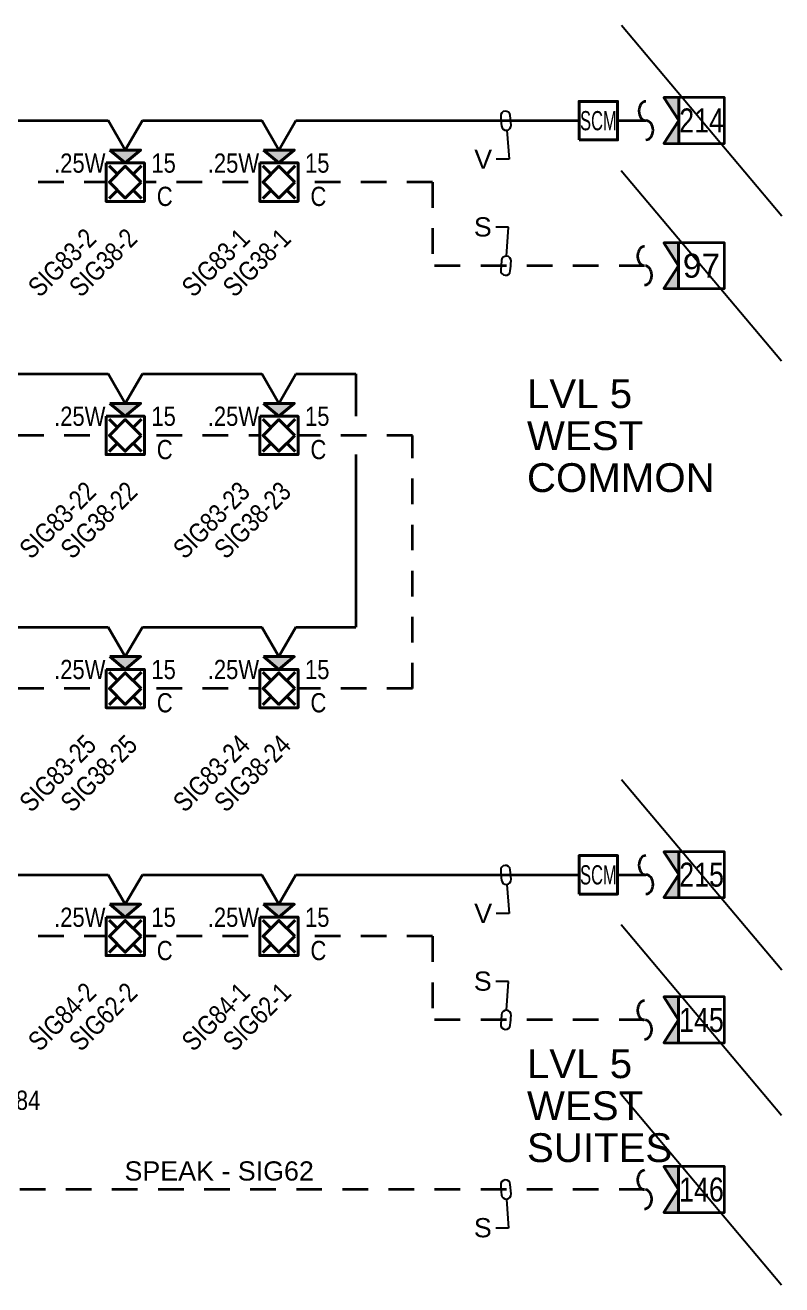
# Model space of a CAD drawing. Header units: inches. Extents: x 84 to 207, y -12 to 77.
# Drawn here: x 126.91 to 130.6, y 31.21 to 37.36 of the extents above; entities that cross this region are included whole.
import ezdxf
from ezdxf import colors
from ezdxf.entities.mleader import LeaderData, LeaderLine
from ezdxf.enums import TextEntityAlignment as Align
from ezdxf.math import Vec2, Vec3

# ---------------------------------------------------------------- set-up
doc = ezdxf.new("R2010")
doc.units = ezdxf.units.IN
doc.header["$MEASUREMENT"] = 0
doc.set_wipeout_variables(frame=1)
doc.linetypes.add('HIDDEN2', pattern=[0.1875, 0.125, -0.0625])
for name, color, linetype, lineweight in [('F-ALRM-DTCT', 23, 'Continuous', 40), ('F-ALRM-INDC', 83, 'Continuous', 40), ('F-ALRM-WIRE', 6, 'Continuous', 35), ('F-ALRM-WIRE-INDC', 3, 'Continuous', 35), ('F-ALRM-WIRE-SPKR', 221, 'HIDDEN2', 35), ('F-ANNO-DTCT', 151, 'Continuous', 25), ('F-ANNO-DTCT-ADDR', 143, 'Continuous', 25), ('F-ANNO-DTCT-DESC', 150, 'Continuous', 25), ('F-ANNO-DTCT-NOTE', 140, 'Continuous', 25), ('F-ANNO-INDC', 3, 'Continuous', 25), ('F-ANNO-INDC-ADDR', 91, 'Continuous', 25), ('F-ANNO-INDC-CAND', 120, 'Continuous', 25), ('F-ANNO-INDC-DESC', 111, 'Continuous', 25), ('F-ANNO-INDC-NOTE', 110, 'Continuous', 25), ('F-ANNO-KEYN', 7, 'Continuous', 25), ('F-ANNO-SPKR-ADDR', 210, 'Continuous', 25), ('F-ANNO-SPKR-WATT', 220, 'Continuous', 25), ('F-ANNO-TEXT', 7, 'Continuous', 25), ('F-ANNO-WIPE', 7, 'Continuous', 0)]:
    doc.layers.add(name, color=color, linetype=linetype, lineweight=lineweight)
doc.styles.add('Annotative', font='arial.ttf')
doc.styles.add('Body', font='', dxfattribs={"height": 0.09375})
doc.styles.add('MtXpl_Arial_Narrow', font='arial.ttf')
doc.styles.get("Standard").update_dxf_attribs({"font": 'arial.ttf'})
doc.styles.get('Body').set_extended_font_data('Arial Narrow')

# ---------------------------------------------------------------- blocks, each defined once
blk = doc.blocks.new('*U22')
at = {"color": 0, "linetype": 'ByBlock', "lineweight": -2, "style": 'Body', "flags": 9}
for tag, p in [('CONNFROM_SPEAK', (0, -0.1336)), ('WIREDROP', (0, -0.1449))]:
    blk.add_attdef(tag, text='', height=0.00938, dxfattribs=at).set_placement(p, align=Align.MIDDLE_CENTER)
at = {"layer": 'F-ANNO-INDC', "style": 'Body', "flags": 8}
for tag, p in [('WG', (-0.1927, 0.229)), ('WP', (0.1927, 0.229))]:
    blk.add_attdef(tag, text='', height=0.0938, dxfattribs=at).set_placement(p, align=Align.MIDDLE_CENTER)
at = {"layer": 'F-ANNO-INDC-ADDR', "style": 'Body', "flags": 8}
blk.add_attdef('NACTAG', text='', height=0.0938, rotation=45, dxfattribs=at).set_placement((-0.2007, -0.2176), align=Align.TOP_RIGHT)
at = {"layer": 'F-ANNO-INDC-DESC', "lineweight": 30, "flags": 51}
blk.add_attdef('DESCRIPTION', text='', height=0.0938, rotation=45, dxfattribs=at).set_placement((0.2007, -0.2176), align=Align.TOP_RIGHT)
at = {"layer": 'F-ANNO-INDC-NOTE', "lineweight": 30, "flags": 104}
blk.add_attdef('NOTES', text='', height=0.0938, dxfattribs=at).set_placement((-0.1927, -0.0693), align=Align.MIDDLE_RIGHT)
at = {"layer": 'F-ANNO-SPKR-ADDR', "style": 'Body', "flags": 8}
blk.add_attdef('SPEAKTAG', text='', height=0.0938, rotation=45, dxfattribs=at).set_placement((0, -0.2176), align=Align.TOP_RIGHT)
at = {"linetype": 'ByBlock', "ltscale": 0.5}
blk.add_wipeout([(-0.0938, 0.0937), (0.0937, 0.0937), (0.0937, -0.0938), (-0.0938, -0.0938)], dxfattribs=at).dxf.layer = 'F-ANNO-WIPE'
at = {"color": 0, "linetype": 'ByBlock', "lineweight": -2, "ltscale": 0.5}
for p, q in [((-0.0387, -0.0387), (-0.0793, -0.0793)), ((0.0793, -0.0793), (0.0387, -0.0387))]:
    blk.add_line(p, q, dxfattribs=at)
at = {"color": 0, "linetype": 'ByBlock', "lineweight": -2, "style": 'Body', "flags": 9}
blk.add_attdef('WIRE', (-0.0007, 0), '', height=0.00938, dxfattribs=at)
for tag, p in [('CONNFROM_NAC', (0, -0.121)), ('ELEVATION', (0, -0.1084)), ('PID', (0, -0.0962))]:
    blk.add_attdef(tag, text='', height=0.00938, dxfattribs=at).set_placement(p, align=Align.MIDDLE_CENTER)
at = {"layer": 'F-ANNO-INDC', "style": 'Body', "flags": 8}
blk.add_attdef('CEIL', text='', height=0.0938, dxfattribs=at).set_placement((0.1927, -0.0693), align=Align.MIDDLE_CENTER)
at = {"layer": 'F-ANNO-INDC-CAND', "style": 'Body', "flags": 8}
blk.add_attdef('CD', text='', height=0.0938, dxfattribs=at).set_placement((0.1871, 0.0933), align=Align.MIDDLE_CENTER)
at = {"layer": 'F-ANNO-INDC-NOTE', "style": 'Body'}
blk.add_attdef('NOTE', text='', height=0.0938, dxfattribs=at).set_placement((-0.1927, -0.0693), align=Align.MIDDLE_CENTER)
at = {"linetype": 'ByBlock'}
blk.add_wipeout([(-0.075, 0.1562), (0, 0.0937), (0.075, 0.1562)], dxfattribs=at).dxf.layer = 'F-ANNO-WIPE'
h = blk.add_hatch(color=0)
h.dxf.hatch_style = 1
h.paths.add_polyline_path([(0.075, 0.1562), (-0.075, 0.1562), (0, 0.0937)])
at = {"color": 0, "linetype": 'ByBlock', "lineweight": -2, "ltscale": 0.5}
for p, q in [((-0.0387, 0.0387), (-0.0793, 0.0793)), ((0.0793, 0.0793), (0.0387, 0.0387))]:
    blk.add_line(p, q, dxfattribs=at)
at = {"color": 0, "linetype": 'ByBlock', "lineweight": -2}
blk.add_lwpolyline([(-0.075, 0.1562), (0, 0.0937), (0.075, 0.1562)], close=True, dxfattribs=at)
at = {"color": 0, "linetype": 'ByBlock', "lineweight": -2, "ltscale": 0.5}
for points in [[(-0.0938, 0.0937), (0.0937, 0.0937), (0.0937, -0.0938), (-0.0938, -0.0938)], [(0.0774, 0), (0, 0.0774), (-0.0774, 0), (0, -0.0774)]]:
    blk.add_lwpolyline(points, close=True, dxfattribs=at)
at = {"layer": 'F-ANNO-SPKR-WATT', "linetype": 'Continuous', "style": 'Body', "flags": 8}
blk.add_attdef('WATT', text='', height=0.0938, dxfattribs=at).set_placement((-0.2221, 0.0933), align=Align.MIDDLE_CENTER)
blk = doc.blocks.new('*U120')
at = {"color": 0, "linetype": 'ByBlock', "lineweight": -2}
for points in [[(0, 0.1557), (-0.0833, 0.3)], [(0, 0.1557), (0.0833, 0.3)], [(0.0833, 0.3), (1.7917, 0.3)]]:
    blk.add_lwpolyline(points, dxfattribs=at)
blk = doc.blocks.new('TML-LEFT')
at = {"layer": 'F-ALRM-WIRE'}
h = blk.add_hatch(color=256, dxfattribs=at)
h.dxf.hatch_style = 1
h.paths.add_polyline_path([(0.0717, 0.1119), (0, 0.1119), (0.0717, 0), (0, -0.1119), (0.0717, -0.1119)])
for points in [[(0.0717, 0.1119), (0, 0.1119), (0.0717, 0), (0, -0.1119), (0.0717, -0.1119)], [(0.0717, -0.1119), (0.2956, -0.1119), (0.2956, 0.1119), (0.0717, 0.1119)]]:
    blk.add_lwpolyline(points, close=True, dxfattribs=at)
at = {"style": 'Annotative'}
blk.add_attdef('#', text='', height=0.1172, dxfattribs=at).set_placement((0.1837, 0), align=Align.MIDDLE_CENTER)
blk = doc.blocks.new('*U86')
at = {"color": 0}
for centre, major_axis in [((-0.046875, 0), (-0.046875, 0)), ((0.046875, 0), (0.046875, 0))]:
    blk.add_ellipse(centre, major_axis=major_axis, ratio=0.7409255, start_param=0, end_param=3.14159265, dxfattribs=at)
blk = doc.blocks.new('*U85')
at = {"color": 0}
for centre, major_axis in [((-0.046875, 0), (-0.046875, 0)), ((0.046875, 0), (0.046875, 0))]:
    blk.add_ellipse(centre, major_axis=major_axis, ratio=0.7409255, start_param=0, end_param=3.14159265, dxfattribs=at)
blk = doc.blocks.new('WireTagLoop')
at = {"color": 0, "linetype": 'ByBlock', "lineweight": -2}
blk.add_lwpolyline([(-0.5, 0.5, 0.999484), (-0.5, -0.5), (0.5, -0.5, 0.999484), (0.5, 0.5, 0.000258)], format="xyb", close=True, dxfattribs=at)
blk = doc.blocks.new('*U70')
at = {"color": 0, "linetype": 'ByBlock', "lineweight": -2, "style": 'Body', "flags": 9}
for tag, p in [('POINTTYPE', (-0.0369, -0.0525)), ('ELEVATION', (-0.0369, -0.0669)), ('WIREDROP', (-0.0369, -0.0787))]:
    blk.add_attdef(tag, p, '', height=0.00937, dxfattribs=at)
at = {"layer": 'F-ANNO-DTCT-ADDR', "style": 'Body', "flags": 8}
blk.add_attdef('ADDRESS', text='', height=0.0938, dxfattribs=at).set_placement((0, -0.1239), align=Align.TOP_RIGHT)
at = {"layer": 'F-ANNO-DTCT-DESC', "lineweight": 30, "flags": 104}
blk.add_attdef('DESCRIPTION', text='', height=0.0938, dxfattribs=at).set_placement((0.1491, -0.1239), align=Align.TOP_RIGHT)
at = {"layer": 'F-ANNO-DTCT-NOTE', "lineweight": 25, "flags": 104}
blk.add_attdef('NOTES', text='', height=0.0938, dxfattribs=at).set_placement((-0.1509, 0.1641), align=Align.TOP_RIGHT)
at = {"layer": 'F-ANNO-DTCT-NOTE', "lineweight": 25, "style": 'Body'}
blk.add_attdef('NOTE', text='', height=0.0938, dxfattribs=at).set_placement((-0.1509, 0.1641), align=Align.TOP_RIGHT)
at = {"linetype": 'ByBlock', "lineweight": -2, "ltscale": 0.5}
blk.add_wipeout([(-0.0938, 0), (0.0938, 0), (0.0938, 0.1875), (-0.0938, 0.1875)], dxfattribs=at).dxf.layer = 'F-ANNO-WIPE'
at = {"color": 0, "linetype": 'ByBlock', "lineweight": -2, "ltscale": 0.5}
blk.add_lwpolyline([(-0.0938, 0), (0.0938, 0), (0.0938, 0.1875), (-0.0938, 0.1875)], close=True, dxfattribs=at)
at = {"color": 0, "linetype": 'ByBlock', "lineweight": -2, "style": 'Body', "flags": 8}
blk.add_attdef('DEVICE_TYPE', text='', height=0.0938, dxfattribs=at).set_placement((0, 0.0938), align=Align.MIDDLE)
at = {"color": 0, "linetype": 'ByBlock', "lineweight": -2, "style": 'Body'}
for tag, p, flags in [('WIRE', (0, 0.0938), 11), ('RISER', (0, 0.0938), 11), ('DEVTYPE', (-0.0369, -0.0386), 9)]:
    blk.add_attdef(tag, p, '', height=0.00937, dxfattribs=dict(at, flags=flags))
at = {"layer": 'F-ANNO-DTCT', "lineweight": 25, "style": 'Body', "flags": 8}
blk.add_attdef('WP', text='', height=0.0938, dxfattribs=at).set_placement((0.1886, 0.1733), align=Align.MIDDLE)
blk.add_attdef('WG', text='', height=0.0938, dxfattribs=at).set_placement((-0.1873, 0.0485), align=Align.MIDDLE_CENTER)
blk = doc.blocks.new('*U64')
at = {"color": 0, "linetype": 'ByBlock', "lineweight": -2}
for points in [[(0, 0.1557), (-0.0833, 0.3)], [(0, 0.1557), (0.0833, 0.3)], [(0.0833, 0.3), (0.6667, 0.3)]]:
    blk.add_lwpolyline(points, dxfattribs=at)
blk = doc.blocks.new('*U72')
at = {"color": 0, "linetype": 'ByBlock', "lineweight": -2}
for points in [[(0, 0.1557), (-0.0833, 0.3)], [(0, 0.1557), (0.0833, 0.3)], [(0.0833, 0.3), (0.375, 0.3)]]:
    blk.add_lwpolyline(points, dxfattribs=at)
blk = doc.blocks.new('*U122')
at = {"color": 0, "linetype": 'ByBlock', "lineweight": -2}
blk.add_lwpolyline([(0, 0), (0.0242, 0), (0.0389, 0.0502), (0.0724, -0.0502), (0.1059, 0.0502), (0.1393, -0.0502), (0.1728, 0.0502), (0.2063, -0.0502), (0.2212, 0), (0.244, 0)], dxfattribs=at)
at = {"layer": 'F-ANNO-DTCT-NOTE', "lineweight": -3, "style": 'Body'}
blk.add_text('10K', height=0.09375, dxfattribs=at).set_placement((0.2813, 0), align=Align.MIDDLE_LEFT)
blk.add_attdef('CIRCUIT', text='', height=0.0938, dxfattribs=at).set_placement((0.2813, 0.1353), align=Align.MIDDLE_LEFT)

msp = doc.modelspace()

# ---------------------------------------------------------------- linework, layer by layer
at = {"layer": 'Defpoints', "color": 1}
for p, q in [((129.8164, 36.6504), (130.5993, 35.7203)), ((129.8164, 32.9689), (130.5993, 32.0388)), ((129.8164, 32.1409), (130.5993, 31.2108))]:
    msp.add_line(p, q, dxfattribs=at)
at = {"layer": 'F-ALRM-WIRE-INDC'}
for p, q in [((128.5204, 35.6576), (128.5204, 35.4509)), ((128.5204, 35.2634), (128.5204, 34.4217))]:
    msp.add_line(p, q, dxfattribs=at)
at = {"layer": 'F-ALRM-WIRE-SPKR'}
msp.add_line((128.7978, 34.1212), (128.7978, 35.3571), dxfattribs=at)
for points in [[(128.8954, 36.5931), (119.6141, 36.5931)], [(128.8954, 36.5931), (128.8954, 36.1853)], [(129.9305, 36.1853), (128.8954, 36.1853)], [(128.7978, 35.3571), (119.2429, 35.3571)], [(128.7978, 34.1212), (125.4743, 34.1212)], [(128.8954, 32.9118), (119.6141, 32.9118)], [(128.8954, 32.9118), (128.8954, 32.5038)], [(129.9305, 32.5038), (128.8954, 32.5038)], [(129.9305, 31.6758), (119.2429, 31.6758)]]:
    msp.add_lwpolyline(points, dxfattribs=at)

# ---------------------------------------------------------------- block references
at = {"layer": 'F-ALRM-WIRE-INDC', "rotation": 90}
for p in [(129.937, 36.8936), (129.937, 33.2123)]:
    msp.add_blockref('*U85', p, dxfattribs=at)
at = {"layer": 'F-ALRM-WIRE-INDC'}
msp.add_blockref('*U122', (126.0724, 31.9763), dxfattribs=at).add_auto_attribs({'CIRCUIT': 'NAC - SIG84'})
at = {"layer": 'F-ALRM-WIRE-SPKR', "rotation": 90}
for p in [(129.9305, 36.1853), (129.9305, 32.5038), (129.9305, 31.6758)]:
    msp.add_blockref('*U86', p, dxfattribs=at)
at = {"layer": 'F-ANNO-KEYN'}
ref = msp.add_blockref('TML-LEFT', (130.025, 36.8943), dxfattribs=at)
ref.add_attrib('#', '214', dxfattribs={"layer": '0', "height": 0.1172, "style": 'Annotative', "width": 0.8}).set_placement((130.2086, 36.8943), align=Align.MIDDLE_CENTER)
msp.add_blockref('TML-LEFT', (130.0242, 36.1853), dxfattribs=at).add_auto_attribs({'#': '97'})
ref = msp.add_blockref('TML-LEFT', (130.025, 33.2129), dxfattribs=at)
ref.add_attrib('#', '215', dxfattribs={"layer": '0', "height": 0.1172, "style": 'Annotative', "width": 0.8}).set_placement((130.2086, 33.2129), align=Align.MIDDLE_CENTER)
ref = msp.add_blockref('TML-LEFT', (130.0242, 32.5038), dxfattribs=at)
ref.add_attrib('#', '145', dxfattribs={"layer": '0', "height": 0.1172, "style": 'Annotative', "width": 0.8}).set_placement((130.2079, 32.5038), align=Align.MIDDLE_CENTER)
ref = msp.add_blockref('TML-LEFT', (130.0242, 31.6758), dxfattribs=at)
ref.add_attrib('#', '146', dxfattribs={"layer": '0', "height": 0.1172, "style": 'Annotative', "width": 0.8}).set_placement((130.2079, 31.6758), align=Align.MIDDLE_CENTER)

# ---------------------------------------------------------------- texts
at = {"layer": 'F-ALRM-INDC', "style": 'MtXpl_Arial_Narrow'}
msp.add_text('SPEAK - SIG62', height=0.09375, dxfattribs=at).set_placement((127.3916, 31.7196))
at = {"layer": 'F-ANNO-TEXT', "color": 8, "true_color": 0x808080, "style": 'MtXpl_Arial_Narrow'}
for s, p in [('LVL 5', (129.356, 35.4902)), ('WEST', (129.356, 35.2854)), ('COMMON', (129.356, 35.0806)), ('LVL 5', (129.356, 32.2196)), ('WEST', (129.356, 32.0148)), ('SUITES', (129.356, 31.81))]:
    msp.add_text(s, height=0.14062, dxfattribs=at).set_placement(p)

# ---------------------------------------------------------------- leaders
at = {"layer": 'F-ALRM-WIRE-INDC'}
ml = msp.add_multileader_mtext('Standard', dxfattribs=at)
ml.set_content('V', color=256, style='MtXpl_Arial_Narrow')
ml.set_leader_properties(color=256, linetype='Continuous')
ml.set_arrow_properties(name='WireTagLoop')
ml.build(insert=Vec2(0, 0))
ml.multileader.update_dxf_attribs({"text_left_attachment_type": 2, "text_right_attachment_type": 2, "text_bottom_attachment_type": 2, "dogleg_length": 0.0625, "arrow_head_size": 0.0469})
ctx = ml.context
ctx.base_point, ctx.char_height, ctx.arrow_head_size, ctx.landing_gap_size, ctx.plane_origin = Vec3(129.0803, 36.7052), 0.0938, 0.0469, 0.02, Vec3(87.1377, 39.1862)
ctx.left_attachment, ctx.right_attachment, ctx.top_attachment, ctx.text_align_type = 2, 2, 2, 2
notes = []
notes.append((ctx, [(0, (1, 1, 0), (129.2686, 36.7052), (-1, 0), 0.0625, [(0, [(129.2532, 36.8931)], 0, [])])]))
ctx.mtext.insert, ctx.mtext.alignment, ctx.mtext.flow_direction = Vec3(129.1861, 36.7521), 3, 5
ml = msp.add_multileader_mtext('Standard', dxfattribs=at)
ml.set_content('V', color=256, style='MtXpl_Arial_Narrow')
ml.set_leader_properties(color=256, linetype='Continuous')
ml.set_arrow_properties(name='WireTagLoop')
ml.build(insert=Vec2(0, 0))
ml.multileader.update_dxf_attribs({"text_left_attachment_type": 2, "text_right_attachment_type": 2, "text_bottom_attachment_type": 2, "dogleg_length": 0.0625, "arrow_head_size": 0.0469})
ctx = ml.context
ctx.base_point, ctx.char_height, ctx.arrow_head_size, ctx.landing_gap_size, ctx.plane_origin = Vec3(129.0803, 33.0237), 0.0938, 0.0469, 0.02, Vec3(87.1377, 35.5047)
ctx.left_attachment, ctx.right_attachment, ctx.top_attachment, ctx.text_align_type = 2, 2, 2, 2
notes.append((ctx, [(0, (1, 1, 0), (129.2686, 33.0237), (-1, 0), 0.0625, [(0, [(129.2532, 33.2115)], 0, [])])]))
ctx.mtext.insert, ctx.mtext.alignment, ctx.mtext.flow_direction = Vec3(129.1861, 33.0706), 3, 5
at = {"layer": 'F-ALRM-WIRE-SPKR'}
ml = msp.add_multileader_mtext('Standard', dxfattribs=at)
ml.set_content('S', color=256, style='MtXpl_Arial_Narrow')
ml.set_leader_properties(color=256, linetype='Continuous')
ml.set_arrow_properties(name='WireTagLoop')
ml.build(insert=Vec2(0, 0))
ml.multileader.update_dxf_attribs({"text_left_attachment_type": 2, "text_right_attachment_type": 2, "text_bottom_attachment_type": 2, "dogleg_length": 0.0625, "arrow_head_size": 0.0469})
ctx = ml.context
ctx.base_point, ctx.char_height, ctx.arrow_head_size, ctx.landing_gap_size, ctx.plane_origin = Vec3(129.0895, 36.3732), 0.0938, 0.0469, 0.02, Vec3(87.1377, 49.691)
ctx.left_attachment, ctx.right_attachment, ctx.top_attachment, ctx.text_align_type = 2, 2, 2, 2
notes.append((ctx, [(0, (1, 1, 0), (129.2666, 36.3732), (-1, 0), 0.0625, [(0, [(129.2532, 36.1853)], 0, [])])]))
ctx.mtext.insert, ctx.mtext.alignment, ctx.mtext.flow_direction = Vec3(129.1841, 36.4217), 3, 5
ml = msp.add_multileader_mtext('Standard', dxfattribs=at)
ml.set_content('S', color=256, style='MtXpl_Arial_Narrow')
ml.set_leader_properties(color=256, linetype='Continuous')
ml.set_arrow_properties(name='WireTagLoop')
ml.build(insert=Vec2(0, 0))
ml.multileader.update_dxf_attribs({"text_left_attachment_type": 2, "text_right_attachment_type": 2, "text_bottom_attachment_type": 2, "dogleg_length": 0.0625, "arrow_head_size": 0.0469})
ctx = ml.context
ctx.base_point, ctx.char_height, ctx.arrow_head_size, ctx.landing_gap_size, ctx.plane_origin = Vec3(129.0895, 32.6917), 0.0938, 0.0469, 0.02, Vec3(87.1377, 46.0094)
ctx.left_attachment, ctx.right_attachment, ctx.top_attachment, ctx.text_align_type = 2, 2, 2, 2
notes.append((ctx, [(0, (1, 1, 0), (129.2666, 32.6917), (-1, 0), 0.0625, [(0, [(129.2532, 32.5038)], 0, [])])]))
ctx.mtext.insert, ctx.mtext.alignment, ctx.mtext.flow_direction = Vec3(129.1841, 32.7401), 3, 5
ml = msp.add_multileader_mtext('Standard', dxfattribs=at)
ml.set_content('S', color=256, style='MtXpl_Arial_Narrow')
ml.set_leader_properties(color=256, linetype='Continuous')
ml.set_arrow_properties(name='WireTagLoop')
ml.build(insert=Vec2(0, 0))
ml.multileader.update_dxf_attribs({"text_left_attachment_type": 2, "text_right_attachment_type": 2, "text_bottom_attachment_type": 2, "dogleg_length": 0.0625, "arrow_head_size": 0.0469})
ctx = ml.context
ctx.base_point, ctx.char_height, ctx.arrow_head_size, ctx.landing_gap_size, ctx.plane_origin = Vec3(129.0895, 31.4879), 0.0938, 0.0469, 0.02, Vec3(87.1377, 33.9689)
ctx.left_attachment, ctx.right_attachment, ctx.top_attachment, ctx.text_align_type = 2, 2, 2, 2
notes.append((ctx, [(0, (1, 1, 0), (129.2666, 31.4879), (-1, 0), 0.0625, [(0, [(129.2532, 31.6758)], 0, [])])]))
ctx.mtext.insert, ctx.mtext.alignment, ctx.mtext.flow_direction = Vec3(129.1841, 31.5364), 3, 5
for ctx, leaders in notes:
    for number, flags, end, landing, length, lines in leaders:
        leader = LeaderData()
        leader.index, (leader.has_last_leader_line, leader.has_dogleg_vector, leader.attachment_direction) = number, flags
        leader.last_leader_point, leader.dogleg_vector, leader.dogleg_length = Vec3(end), Vec3(landing), length
        for number, points, colour, breaks in lines:
            line = LeaderLine()
            line.index, line.vertices, line.color, line.breaks = number, Vec3.list(points), colors.encode_raw_color(colour), breaks
            leader.lines.append(line)
        ctx.leaders.append(leader)

# ---------------------------------------------------------------- next in the draw order: block references
at = {"layer": 'F-ALRM-INDC'}
ref = msp.add_blockref('*U22', (127.3954, 36.5931), dxfattribs=at)
ref.add_attrib('CEIL', 'C', dxfattribs={"layer": 'F-ANNO-INDC', "height": 0.0938, "style": 'Body'}).set_placement((127.588, 36.5238), align=Align.MIDDLE_CENTER)
ref.add_attrib('NACTAG', 'SIG83-2', dxfattribs={"layer": 'F-ANNO-INDC-ADDR', "height": 0.09375, "rotation": 45, "style": 'Body'}).set_placement((127.1947, 36.3754), align=Align.TOP_RIGHT)
ref.add_attrib('CD', '15', dxfattribs={"layer": 'F-ANNO-INDC-CAND', "height": 0.09375, "style": 'Body'}).set_placement((127.5824, 36.6863), align=Align.MIDDLE_CENTER)
ref.add_attrib('SPEAKTAG', 'SIG38-2', dxfattribs={"layer": 'F-ANNO-SPKR-ADDR', "height": 0.09375, "rotation": 45, "style": 'Body'}).set_placement((127.3954, 36.3754), align=Align.TOP_RIGHT)
ref.add_attrib('WATT', '.25W', dxfattribs={"layer": 'F-ANNO-SPKR-WATT', "linetype": 'Continuous', "height": 0.09375, "style": 'Body'}).set_placement((127.1733, 36.6863), align=Align.MIDDLE_CENTER)
ref = msp.add_blockref('*U22', (128.1454, 36.5931), dxfattribs=at)
ref.add_attrib('CEIL', 'C', dxfattribs={"layer": 'F-ANNO-INDC', "height": 0.0938, "style": 'Body'}).set_placement((128.338, 36.5238), align=Align.MIDDLE_CENTER)
ref.add_attrib('NACTAG', 'SIG83-1', dxfattribs={"layer": 'F-ANNO-INDC-ADDR', "height": 0.09375, "rotation": 45, "style": 'Body'}).set_placement((127.9447, 36.3754), align=Align.TOP_RIGHT)
ref.add_attrib('CD', '15', dxfattribs={"layer": 'F-ANNO-INDC-CAND', "height": 0.09375, "style": 'Body'}).set_placement((128.3324, 36.6863), align=Align.MIDDLE_CENTER)
ref.add_attrib('SPEAKTAG', 'SIG38-1', dxfattribs={"layer": 'F-ANNO-SPKR-ADDR', "height": 0.09375, "rotation": 45, "style": 'Body'}).set_placement((128.1454, 36.3754), align=Align.TOP_RIGHT)
ref.add_attrib('WATT', '.25W', dxfattribs={"layer": 'F-ANNO-SPKR-WATT', "linetype": 'Continuous', "height": 0.09375, "style": 'Body'}).set_placement((127.9233, 36.6863), align=Align.MIDDLE_CENTER)
ref = msp.add_blockref('*U22', (127.3954, 35.3571), dxfattribs=at)
ref.add_attrib('CEIL', 'C', dxfattribs={"layer": 'F-ANNO-INDC', "height": 0.0938, "style": 'Body'}).set_placement((127.588, 35.2878), align=Align.MIDDLE_CENTER)
ref.add_attrib('NACTAG', 'SIG83-22', dxfattribs={"layer": 'F-ANNO-INDC-ADDR', "height": 0.09375, "rotation": 45, "style": 'Body'}).set_placement((127.1947, 35.1395), align=Align.TOP_RIGHT)
ref.add_attrib('CD', '15', dxfattribs={"layer": 'F-ANNO-INDC-CAND', "height": 0.09375, "style": 'Body'}).set_placement((127.5824, 35.4504), align=Align.MIDDLE_CENTER)
ref.add_attrib('SPEAKTAG', 'SIG38-22', dxfattribs={"layer": 'F-ANNO-SPKR-ADDR', "height": 0.09375, "rotation": 45, "style": 'Body'}).set_placement((127.3954, 35.1395), align=Align.TOP_RIGHT)
ref.add_attrib('WATT', '.25W', dxfattribs={"layer": 'F-ANNO-SPKR-WATT', "linetype": 'Continuous', "height": 0.09375, "style": 'Body'}).set_placement((127.1733, 35.4504), align=Align.MIDDLE_CENTER)
ref = msp.add_blockref('*U22', (128.1454, 34.1212), dxfattribs=at)
ref.add_attrib('CEIL', 'C', dxfattribs={"layer": 'F-ANNO-INDC', "height": 0.0938, "style": 'Body'}).set_placement((128.338, 34.0519), align=Align.MIDDLE_CENTER)
ref.add_attrib('NACTAG', 'SIG83-24', dxfattribs={"layer": 'F-ANNO-INDC-ADDR', "height": 0.09375, "rotation": 45, "style": 'Body'}).set_placement((127.9447, 33.9035), align=Align.TOP_RIGHT)
ref.add_attrib('CD', '15', dxfattribs={"layer": 'F-ANNO-INDC-CAND', "height": 0.09375, "style": 'Body'}).set_placement((128.3324, 34.2144), align=Align.MIDDLE_CENTER)
ref.add_attrib('SPEAKTAG', 'SIG38-24', dxfattribs={"layer": 'F-ANNO-SPKR-ADDR', "height": 0.09375, "rotation": 45, "style": 'Body'}).set_placement((128.1454, 33.9035), align=Align.TOP_RIGHT)
ref.add_attrib('WATT', '.25W', dxfattribs={"layer": 'F-ANNO-SPKR-WATT', "linetype": 'Continuous', "height": 0.09375, "style": 'Body'}).set_placement((127.9233, 34.2144), align=Align.MIDDLE_CENTER)
ref = msp.add_blockref('*U22', (127.3954, 32.9118), dxfattribs=at)
ref.add_attrib('CEIL', 'C', dxfattribs={"layer": 'F-ANNO-INDC', "height": 0.0938, "style": 'Body'}).set_placement((127.588, 32.8425), align=Align.MIDDLE_CENTER)
ref.add_attrib('NACTAG', 'SIG84-2', dxfattribs={"layer": 'F-ANNO-INDC-ADDR', "height": 0.09375, "rotation": 45, "style": 'Body'}).set_placement((127.1947, 32.6941), align=Align.TOP_RIGHT)
ref.add_attrib('CD', '15', dxfattribs={"layer": 'F-ANNO-INDC-CAND', "height": 0.09375, "style": 'Body'}).set_placement((127.5824, 33.005), align=Align.MIDDLE_CENTER)
ref.add_attrib('SPEAKTAG', 'SIG62-2', dxfattribs={"layer": 'F-ANNO-SPKR-ADDR', "height": 0.09375, "rotation": 45, "style": 'Body'}).set_placement((127.3954, 32.6941), align=Align.TOP_RIGHT)
ref.add_attrib('WATT', '.25W', dxfattribs={"layer": 'F-ANNO-SPKR-WATT', "linetype": 'Continuous', "height": 0.09375, "style": 'Body'}).set_placement((127.1733, 33.005), align=Align.MIDDLE_CENTER)
ref = msp.add_blockref('*U22', (128.1454, 32.9118), dxfattribs=at)
ref.add_attrib('CEIL', 'C', dxfattribs={"layer": 'F-ANNO-INDC', "height": 0.0938, "style": 'Body'}).set_placement((128.338, 32.8425), align=Align.MIDDLE_CENTER)
ref.add_attrib('NACTAG', 'SIG84-1', dxfattribs={"layer": 'F-ANNO-INDC-ADDR', "height": 0.09375, "rotation": 45, "style": 'Body'}).set_placement((127.9447, 32.6941), align=Align.TOP_RIGHT)
ref.add_attrib('CD', '15', dxfattribs={"layer": 'F-ANNO-INDC-CAND', "height": 0.09375, "style": 'Body'}).set_placement((128.3324, 33.005), align=Align.MIDDLE_CENTER)
ref.add_attrib('SPEAKTAG', 'SIG62-1', dxfattribs={"layer": 'F-ANNO-SPKR-ADDR', "height": 0.09375, "rotation": 45, "style": 'Body'}).set_placement((128.1454, 32.6941), align=Align.TOP_RIGHT)
ref.add_attrib('WATT', '.25W', dxfattribs={"layer": 'F-ANNO-SPKR-WATT', "linetype": 'Continuous', "height": 0.09375, "style": 'Body'}).set_placement((127.9233, 33.005), align=Align.MIDDLE_CENTER)

# ---------------------------------------------------------------- next in the draw order: block references
ref = msp.add_blockref('*U22', (128.1454, 35.3571), dxfattribs=at)
ref.add_attrib('CEIL', 'C', dxfattribs={"layer": 'F-ANNO-INDC', "height": 0.0938, "style": 'Body'}).set_placement((128.338, 35.2878), align=Align.MIDDLE_CENTER)
ref.add_attrib('NACTAG', 'SIG83-23', dxfattribs={"layer": 'F-ANNO-INDC-ADDR', "height": 0.09375, "rotation": 45, "style": 'Body'}).set_placement((127.9447, 35.1395), align=Align.TOP_RIGHT)
ref.add_attrib('CD', '15', dxfattribs={"layer": 'F-ANNO-INDC-CAND', "height": 0.09375, "style": 'Body'}).set_placement((128.3324, 35.4504), align=Align.MIDDLE_CENTER)
ref.add_attrib('SPEAKTAG', 'SIG38-23', dxfattribs={"layer": 'F-ANNO-SPKR-ADDR', "height": 0.09375, "rotation": 45, "style": 'Body'}).set_placement((128.1454, 35.1395), align=Align.TOP_RIGHT)
ref.add_attrib('WATT', '.25W', dxfattribs={"layer": 'F-ANNO-SPKR-WATT', "linetype": 'Continuous', "height": 0.09375, "style": 'Body'}).set_placement((127.9233, 35.4504), align=Align.MIDDLE_CENTER)
ref = msp.add_blockref('*U22', (127.3954, 34.1212), dxfattribs=at)
ref.add_attrib('CEIL', 'C', dxfattribs={"layer": 'F-ANNO-INDC', "height": 0.0938, "style": 'Body'}).set_placement((127.588, 34.0519), align=Align.MIDDLE_CENTER)
ref.add_attrib('NACTAG', 'SIG83-25', dxfattribs={"layer": 'F-ANNO-INDC-ADDR', "height": 0.09375, "rotation": 45, "style": 'Body'}).set_placement((127.1947, 33.9035), align=Align.TOP_RIGHT)
ref.add_attrib('CD', '15', dxfattribs={"layer": 'F-ANNO-INDC-CAND', "height": 0.09375, "style": 'Body'}).set_placement((127.5824, 34.2144), align=Align.MIDDLE_CENTER)
ref.add_attrib('SPEAKTAG', 'SIG38-25', dxfattribs={"layer": 'F-ANNO-SPKR-ADDR', "height": 0.09375, "rotation": 45, "style": 'Body'}).set_placement((127.3954, 33.9035), align=Align.TOP_RIGHT)
ref.add_attrib('WATT', '.25W', dxfattribs={"layer": 'F-ANNO-SPKR-WATT', "linetype": 'Continuous', "height": 0.09375, "style": 'Body'}).set_placement((127.1733, 34.2144), align=Align.MIDDLE_CENTER)
at = {"layer": 'F-ALRM-WIRE-INDC'}
for name, p in [('*U64', (126.6454, 36.5936)), ('*U64', (127.3954, 36.5936)), ('*U120', (128.1454, 36.5936)), ('*U64', (126.6454, 35.3576)), ('*U72', (128.1454, 34.1217)), ('*U64', (126.6454, 32.9123)), ('*U64', (127.3954, 32.9123)), ('*U120', (128.1454, 32.9123))]:
    msp.add_blockref(name, p, dxfattribs=at)

# ---------------------------------------------------------------- next in the draw order: block references
at = {"layer": 'F-ALRM-DTCT'}
ref = msp.add_blockref('*U70', (129.7047, 36.7996), dxfattribs=at)
ref.add_attrib('DEVICE_TYPE', 'SCM', dxfattribs={"layer": '0', "color": 0, "linetype": 'ByBlock', "lineweight": -2, "height": 0.09375, "style": 'Body', "width": 0.75}).set_placement((129.7047, 36.8933), align=Align.MIDDLE)
ref = msp.add_blockref('*U70', (129.7047, 33.1183), dxfattribs=at)
ref.add_attrib('DEVICE_TYPE', 'SCM', dxfattribs={"layer": '0', "color": 0, "linetype": 'ByBlock', "lineweight": -2, "height": 0.09375, "style": 'Body', "width": 0.75}).set_placement((129.7047, 33.212), align=Align.MIDDLE)
at = {"layer": 'F-ALRM-WIRE-INDC'}
for name, p in [('*U64', (127.3954, 35.3576)), ('*U72', (128.1454, 35.3576)), ('*U64', (126.6454, 34.1217)), ('*U64', (127.3954, 34.1217))]:
    msp.add_blockref(name, p, dxfattribs=at)

# ---------------------------------------------------------------- next in the draw order: linework, layer by layer
at = {"layer": 'Defpoints', "color": 1}
for p, q in [((129.8172, 37.3593), (130.6, 36.4292)), ((129.8172, 33.678), (130.6, 32.7479))]:
    msp.add_line(p, q, dxfattribs=at)

doc.saveas('drawing.dxf')
